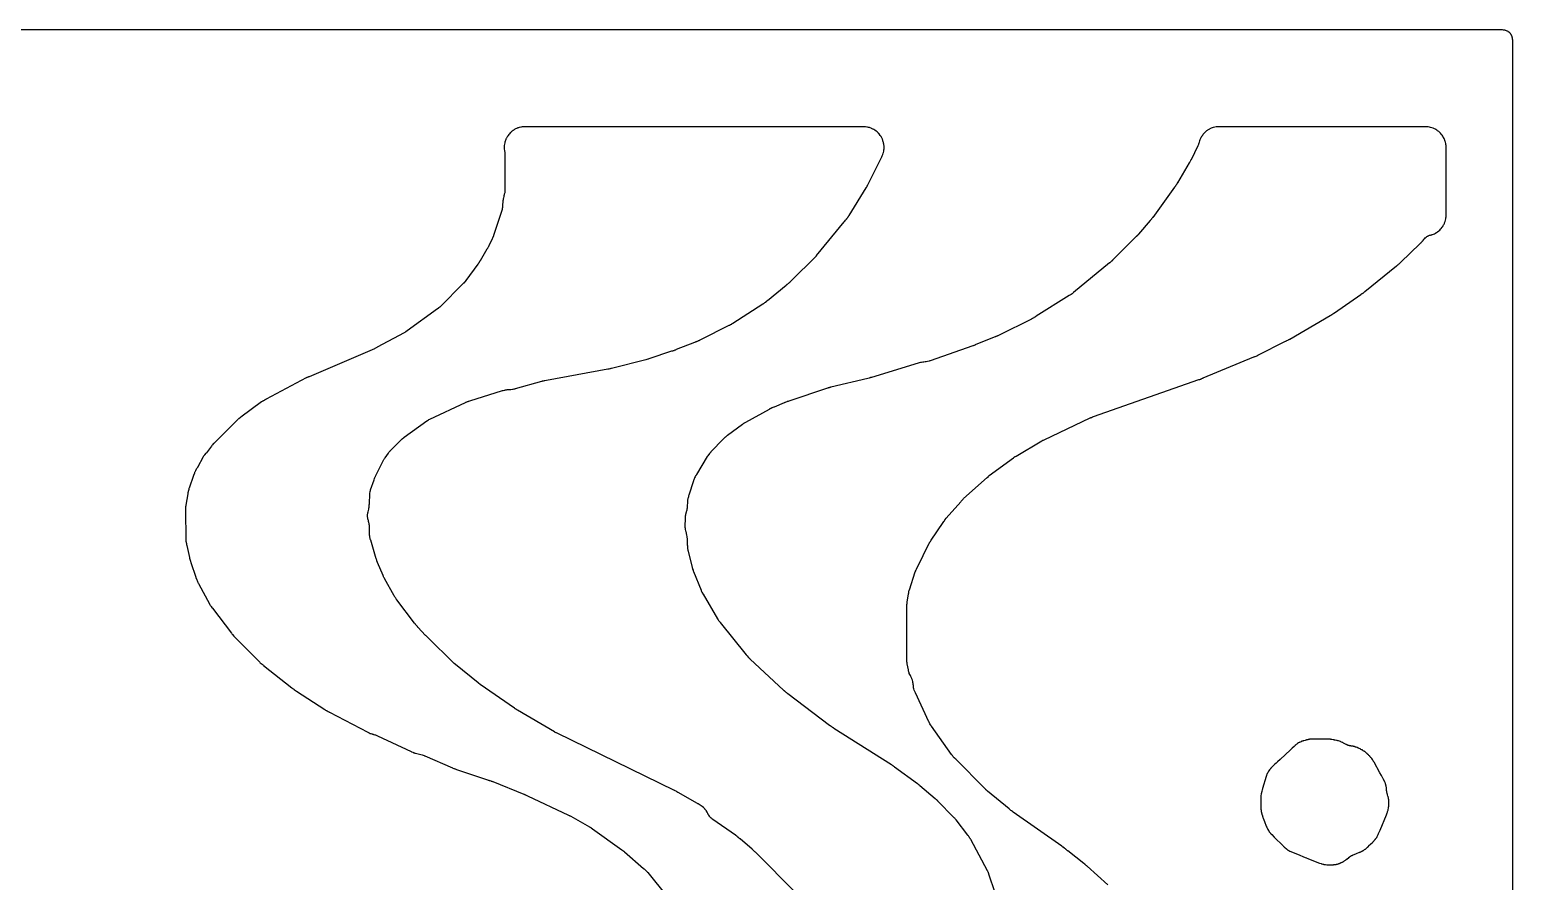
# Model space of a CAD drawing. Header units: millimetres. Extents: x 0 to 300, y 0 to 300.
# Drawn here: x 120.9 to 300.1, y 197.2 to 300.1 of the extents above; entities that cross this region are included whole.
import ezdxf

# ---------------------------------------------------------------- set-up
doc = ezdxf.new("R2010")
doc.units = ezdxf.units.MM
doc.layers.add('CUT', color=7, linetype='CONTINUOUS')

msp = doc.modelspace()

# ---------------------------------------------------------------- linework, layer by layer
at = {"layer": 'CUT'}
for points in [[(1.15, 300.07), (298.85, 300.07), (298.86, 300.07), (298.99, 300.06), (299.12, 300.04), (299.22, 300.02), (299.25, 300.01), (299.27, 300), (299.33, 299.98), (299.34, 299.98), (299.43, 299.94), (299.44, 299.93), (299.54, 299.87), (299.55, 299.86), (299.59, 299.83), (299.6, 299.82), (299.61, 299.82), (299.64, 299.8), (299.69, 299.75), (299.72, 299.72), (299.73, 299.72), (299.77, 299.67), (299.78, 299.66), (299.79, 299.65), (299.8, 299.63), (299.81, 299.63), (299.83, 299.59), (299.84, 299.58), (299.86, 299.55), (299.87, 299.54), (299.88, 299.53), (299.92, 299.46), (299.92, 299.45), (299.93, 299.44), (299.94, 299.43), (299.95, 299.4), (299.96, 299.37), (299.98, 299.33), (299.99, 299.32), (300, 299.3), (300.02, 299.24), (300.02, 299.23), (300.02, 299.22), (300.03, 299.17), (300.04, 299.14), (300.05, 299.12), (300.05, 299.11), (300.05, 299.09), (300.06, 299.03), (300.06, 299.01), (300.07, 299), (300.07, 298.99), (300.07, 298.98), (300.08, 298.84), (300.08, 1.15)], [(213.51, 195.8), (208.66, 200.66), (208.61, 200.7), (208.56, 200.75), (208.51, 200.79), (208.48, 200.82), (208.4, 200.89), (208.33, 200.95), (208.3, 200.98), (208.29, 200.99), (208.22, 201.05), (206.76, 202.29), (206.73, 202.32), (206.67, 202.37), (206.65, 202.39), (206.63, 202.4), (206.61, 202.42), (206.59, 202.44), (206.57, 202.46), (206.55, 202.47), (206.54, 202.48), (206.53, 202.49), (206.47, 202.54), (206.45, 202.55), (206.41, 202.59), (206.37, 202.62), (206.25, 202.71), (206.22, 202.73), (203.49, 204.64), (203.43, 204.69), (203.41, 204.7), (203.37, 204.73), (203.3, 204.79), (203.28, 204.81), (203.24, 204.84), (203.2, 204.87), (203.19, 204.88), (203.07, 205.02), (203.06, 205.04), (202.97, 205.18), (202.96, 205.2), (202.94, 205.23), (202.91, 205.26), (202.91, 205.27), (202.9, 205.28), (202.9, 205.29), (202.89, 205.31), (202.88, 205.33), (202.86, 205.36), (202.83, 205.43), (202.82, 205.44), (202.78, 205.52), (202.77, 205.53), (202.71, 205.64), (202.69, 205.67), (202.65, 205.73), (202.63, 205.76), (202.62, 205.77), (202.58, 205.82), (202.55, 205.87), (202.51, 205.91), (202.5, 205.93), (202.43, 206.01), (202.35, 206.08), (202.17, 206.23), (202.07, 206.31), (202.04, 206.33), (201.98, 206.36), (201.95, 206.38), (201.91, 206.4), (201.89, 206.41), (201.8, 206.47), (201.71, 206.52), (201.7, 206.52), (201.69, 206.53), (201.67, 206.54), (201.62, 206.57), (199.27, 207.9), (199.26, 207.91), (199.22, 207.93), (199.2, 207.94), (199.18, 207.96), (199.15, 207.97), (199.12, 207.99), (199.08, 208.01), (199.03, 208.05), (198.93, 208.1), (198.86, 208.14), (198.84, 208.15), (184.65, 215.08), (184.59, 215.1), (184.54, 215.12), (184.52, 215.13), (184.43, 215.17), (184.42, 215.18), (184.32, 215.22), (179.87, 217.85), (179.8, 217.9), (179.7, 217.96), (179.66, 217.98), (179.64, 218), (179.63, 218), (179.6, 218.03), (179.55, 218.07), (179.49, 218.11), (175.34, 220.97), (175.14, 221.13), (175.12, 221.14), (175.1, 221.16), (172.37, 223.36), (172.22, 223.49), (172.21, 223.51), (172.13, 223.58), (172.11, 223.6), (169.06, 226.61), (168.95, 226.72), (168.87, 226.78), (168.82, 226.83), (168.78, 226.87), (168.77, 226.88), (168.76, 226.89), (168.73, 226.92), (167.87, 227.83), (167.84, 227.86), (167.82, 227.89), (167.81, 227.91), (167.8, 227.92), (167.79, 227.93), (167.75, 227.99), (167.69, 228.06), (167.6, 228.16), (167.59, 228.17), (167.55, 228.21), (167.53, 228.24), (167.41, 228.38), (165.27, 231.18), (165.22, 231.25), (165.2, 231.29), (165.16, 231.37), (165.1, 231.47), (165.06, 231.53), (165.03, 231.58), (165.02, 231.59), (165, 231.63), (164.97, 231.68), (163.8, 233.77), (163.79, 233.79), (163.73, 233.9), (163.68, 233.98), (163.67, 234), (163.62, 234.11), (162.97, 235.69), (162.95, 235.73), (162.94, 235.74), (162.93, 235.78), (162.92, 235.8), (162.9, 235.84), (162.89, 235.86), (162.88, 235.9), (162.87, 235.93), (162.85, 235.96), (162.85, 235.97), (162.82, 236.07), (162.81, 236.08), (162.8, 236.13), (162.13, 238.39), (162.11, 238.45), (162.07, 238.57), (162.05, 238.62), (162.03, 238.73), (162.01, 238.86), (162, 238.99), (162, 239.03), (162, 239.07), (161.97, 239.99), (161.97, 240.15), (161.96, 240.28), (161.94, 240.4), (161.94, 240.41), (161.92, 240.5), (161.91, 240.54), (161.88, 240.66), (161.86, 240.75), (161.85, 240.78), (161.83, 240.86), (161.82, 240.88), (161.8, 240.94), (161.8, 240.95), (161.79, 240.98), (161.79, 240.99), (161.77, 241.09), (161.76, 241.19), (161.75, 241.33), (161.75, 241.38), (161.76, 241.53), (161.77, 241.6), (161.77, 241.61), (161.77, 241.62), (161.79, 241.69), (161.81, 241.81), (161.89, 242.14), (161.9, 242.17), (161.92, 242.26), (161.94, 242.39), (161.95, 242.52), (161.95, 242.59), (161.95, 242.61), (161.96, 242.72), (161.97, 242.76), (161.97, 242.77), (161.97, 242.78), (161.98, 242.88), (161.98, 242.9), (161.99, 242.98), (162.01, 243.79), (162.01, 243.8), (162.01, 243.82), (162.01, 243.89), (162.02, 244.03), (162.03, 244.05), (162.06, 244.25), (162.06, 244.27), (162.08, 244.33), (162.09, 244.34), (162.12, 244.46), (162.53, 245.7), (162.59, 245.86), (162.59, 245.87), (162.6, 245.89), (162.61, 245.91), (162.63, 245.95), (162.63, 245.96), (162.67, 246.04), (162.67, 246.05), (162.69, 246.09), (162.71, 246.14), (163.62, 247.96), (163.68, 248.04), (163.69, 248.07), (163.73, 248.13), (163.75, 248.17), (163.76, 248.19), (163.8, 248.24), (163.85, 248.3), (163.86, 248.32), (164.26, 248.89), (164.27, 248.9), (164.29, 248.93), (164.31, 248.95), (164.32, 248.96), (164.33, 248.98), (164.34, 248.99), (164.38, 249.06), (164.45, 249.13), (164.48, 249.16), (164.5, 249.19), (164.56, 249.25), (165.93, 250.63), (166.13, 250.79), (166.14, 250.8), (166.17, 250.82), (168.92, 252.8), (169.01, 252.86), (169.02, 252.86), (169.04, 252.88), (169.06, 252.89), (169.11, 252.92), (169.14, 252.93), (169.16, 252.95), (169.26, 253), (173.6, 255.03), (173.63, 255.05), (173.67, 255.07), (173.82, 255.13), (173.86, 255.15), (173.87, 255.15), (173.9, 255.16), (173.93, 255.17), (173.96, 255.18), (173.98, 255.19), (174.09, 255.23), (178.04, 256.46), (178.05, 256.46), (178.08, 256.48), (178.12, 256.49), (178.15, 256.49), (178.29, 256.53), (178.31, 256.53), (178.32, 256.53), (178.33, 256.53), (178.38, 256.54), (178.44, 256.56), (178.45, 256.56), (178.46, 256.56), (178.47, 256.56), (178.5, 256.57), (178.53, 256.57), (178.54, 256.57), (178.6, 256.58), (178.64, 256.58), (178.93, 256.59), (179.03, 256.6), (179.06, 256.6), (179.08, 256.6), (179.26, 256.62), (179.36, 256.64), (179.45, 256.66), (179.57, 256.69), (179.61, 256.7), (182.82, 257.61), (182.83, 257.62), (182.87, 257.63), (182.88, 257.63), (182.92, 257.64), (182.94, 257.64), (182.97, 257.64), (183.01, 257.65), (183.11, 257.67), (183.19, 257.69), (183.39, 257.74), (190.8, 259.09), (190.87, 259.1), (190.92, 259.11), (190.93, 259.11), (190.94, 259.11), (191.05, 259.14), (191.07, 259.15), (191.08, 259.15), (191.09, 259.15), (191.19, 259.17), (191.24, 259.19), (195.36, 260.21), (195.41, 260.22), (195.43, 260.23), (195.53, 260.25), (195.65, 260.29), (195.67, 260.3), (195.7, 260.31), (195.79, 260.33), (198.53, 261.25), (198.56, 261.26), (198.64, 261.28), (198.65, 261.28), (198.7, 261.3), (198.71, 261.3), (198.75, 261.31), (198.78, 261.32), (198.85, 261.34), (198.92, 261.37), (198.96, 261.39), (198.98, 261.4), (199.09, 261.45), (201.29, 262.33), (201.39, 262.36), (201.4, 262.37), (201.45, 262.39), (201.46, 262.39), (201.52, 262.41), (201.58, 262.43), (201.6, 262.44), (201.62, 262.45), (201.71, 262.48), (201.74, 262.5), (201.78, 262.52), (201.81, 262.53), (201.85, 262.55), (201.89, 262.57), (201.92, 262.59), (201.93, 262.59), (202.01, 262.63), (202.03, 262.64), (205.46, 264.35), (205.53, 264.38), (205.54, 264.39), (205.58, 264.41), (205.62, 264.43), (205.65, 264.44), (205.71, 264.48), (205.74, 264.5), (205.75, 264.5), (205.78, 264.53), (205.84, 264.57), (205.86, 264.59), (205.87, 264.6), (209.52, 266.95), (209.54, 266.96), (209.55, 266.96), (209.57, 266.97), (209.6, 266.99), (209.63, 267), (209.67, 267.03), (209.68, 267.03), (209.71, 267.05), (209.73, 267.06), (209.76, 267.09), (209.77, 267.09), (209.82, 267.13), (209.86, 267.16), (209.91, 267.21), (209.92, 267.22), (209.93, 267.22), (209.95, 267.24), (209.96, 267.25), (209.98, 267.27), (210.01, 267.3), (210.06, 267.34), (212.33, 269.2), (212.38, 269.25), (212.42, 269.28), (212.43, 269.29), (212.44, 269.3), (212.51, 269.36), (212.53, 269.38), (212.56, 269.4), (212.57, 269.41), (212.59, 269.42), (212.62, 269.44), (212.63, 269.44), (212.64, 269.45), (212.66, 269.46), (212.72, 269.51), (212.75, 269.53), (212.81, 269.59), (212.83, 269.61), (212.84, 269.61), (212.86, 269.63), (212.87, 269.64), (212.9, 269.67), (212.91, 269.68), (212.94, 269.71), (212.98, 269.76), (213.05, 269.83), (215.78, 272.53), (215.79, 272.53), (215.81, 272.55), (215.88, 272.62), (215.99, 272.75), (216, 272.77), (219.33, 276.86), (219.36, 276.89), (219.37, 276.9), (219.42, 276.95), (219.49, 277.04), (219.51, 277.06), (219.53, 277.08), (219.54, 277.09), (219.55, 277.1), (219.56, 277.11), (219.57, 277.12), (219.58, 277.14), (219.59, 277.15), (219.61, 277.17), (219.62, 277.19), (219.64, 277.21), (219.65, 277.22), (219.65, 277.23), (219.66, 277.24), (219.69, 277.27), (219.69, 277.28), (219.7, 277.29), (219.72, 277.31), (219.73, 277.32), (219.73, 277.33), (219.74, 277.34), (219.77, 277.37), (219.77, 277.38), (219.78, 277.39), (219.8, 277.41), (219.8, 277.42), (219.81, 277.43), (219.82, 277.44), (219.86, 277.49), (219.87, 277.51), (219.88, 277.52), (219.91, 277.57), (219.94, 277.62), (219.94, 277.63), (221.99, 280.95), (222, 280.96), (222.03, 281.01), (222.04, 281.03), (222.08, 281.1), (222.1, 281.13), (222.13, 281.2), (222.15, 281.23), (222.17, 281.28), (222.19, 281.33), (223.89, 284.71), (223.94, 284.81), (223.98, 284.9), (224.02, 285), (224.06, 285.13), (224.08, 285.22), (224.12, 285.4), (224.15, 285.55), (224.16, 285.66), (224.16, 285.67), (224.17, 285.79), (224.17, 285.89), (224.17, 285.9), (224.16, 286.05), (224.14, 286.13), (224.15, 286.13), (224.12, 286.29), (224.12, 286.32), (224.11, 286.32), (224.09, 286.43), (224.07, 286.51), (224.03, 286.64), (224, 286.72), (223.97, 286.8), (223.97, 286.82), (223.92, 286.93), (223.88, 287.01), (223.84, 287.08), (223.82, 287.12), (223.81, 287.13), (223.8, 287.15), (223.71, 287.29), (223.57, 287.47), (223.5, 287.54), (223.47, 287.58), (223.46, 287.59), (223.42, 287.63), (223.42, 287.64), (223.32, 287.73), (223.22, 287.81), (223.06, 287.92), (222.92, 288), (222.84, 288.04), (222.81, 288.05), (222.64, 288.14), (222.61, 288.15), (222.5, 288.2), (222.4, 288.24), (222.28, 288.26), (222.17, 288.28), (222.16, 288.28), (222.15, 288.28), (222.14, 288.28), (222.1, 288.3), (222.07, 288.3), (222.06, 288.3), (221.92, 288.33), (221.77, 288.34), (180.65, 288.34), (180.54, 288.34), (180.44, 288.32), (180.33, 288.3), (180.27, 288.28), (180.11, 288.25), (180.05, 288.23), (179.99, 288.22), (179.96, 288.21), (179.92, 288.2), (179.88, 288.18), (179.8, 288.15), (179.77, 288.13), (179.63, 288.07), (179.56, 288.03), (179.47, 287.98), (179.37, 287.92), (179.34, 287.9), (179.31, 287.88), (179.28, 287.85), (179.21, 287.8), (179.15, 287.75), (179.11, 287.72), (179.1, 287.71), (179.05, 287.66), (179, 287.62), (178.99, 287.61), (178.97, 287.59), (178.89, 287.49), (178.86, 287.46), (178.81, 287.39), (178.72, 287.28), (178.71, 287.26), (178.68, 287.22), (178.62, 287.13), (178.57, 287.04), (178.57, 287.03), (178.54, 286.98), (178.51, 286.93), (178.51, 286.92), (178.46, 286.82), (178.46, 286.81), (178.45, 286.79), (178.44, 286.77), (178.42, 286.72), (178.4, 286.69), (178.37, 286.59), (178.34, 286.49), (178.33, 286.44), (178.32, 286.38), (178.29, 286.23), (178.27, 286.09), (178.26, 285.95), (178.26, 285.79), (178.27, 285.62), (178.29, 285.49), (178.33, 285.2), (178.34, 285.07), (178.35, 284.96), (178.35, 280.63), (178.34, 280.49), (178.32, 280.36), (178.3, 280.26), (178.27, 280.18), (178.26, 280.14), (178.26, 280.13), (178.22, 279.99), (178.22, 279.97), (178.16, 279.73), (178.14, 279.64), (178.12, 279.52), (178.1, 279.38), (178.07, 278.79), (178.06, 278.68), (178.06, 278.66), (178.05, 278.61), (178.05, 278.58), (178.03, 278.48), (178.03, 278.46), (178.02, 278.41), (178.01, 278.37), (178.01, 278.36), (178.01, 278.34), (177.97, 278.21), (176.98, 275.2), (176.97, 275.18), (176.95, 275.14), (176.93, 275.08), (176.92, 275.05), (176.9, 274.99), (176.84, 274.86), (176.81, 274.8), (176.39, 273.94), (176.37, 273.88), (176.35, 273.83), (176.34, 273.82), (176.34, 273.81), (176.29, 273.72), (176.28, 273.71), (176.26, 273.67), (176.25, 273.65), (176.24, 273.63), (176.21, 273.59), (176.2, 273.57), (176.17, 273.53), (175.34, 272.14), (175.33, 272.13), (175.32, 272.11), (175.3, 272.08), (175.29, 272.05), (175.27, 272.02), (175.27, 272.01), (175.25, 271.98), (175.23, 271.95), (175.2, 271.89), (175.19, 271.88), (175.17, 271.85), (175.15, 271.81), (175.09, 271.72), (173.63, 269.75), (173.55, 269.64), (173.52, 269.6), (173.51, 269.59), (173.5, 269.58), (173.48, 269.57), (173.38, 269.46), (173.37, 269.45), (173.37, 269.44), (173.36, 269.43), (173.35, 269.43), (170.48, 266.55), (170.37, 266.46), (170.3, 266.41), (170.29, 266.4), (170.25, 266.37), (170.23, 266.35), (170.21, 266.33), (166.52, 263.67), (166.48, 263.64), (166.45, 263.63), (166.41, 263.6), (166.39, 263.59), (166.36, 263.57), (166.35, 263.57), (166.32, 263.54), (166.31, 263.54), (166.29, 263.52), (166.26, 263.5), (166.18, 263.45), (162.9, 261.7), (162.85, 261.67), (162.79, 261.63), (162.77, 261.62), (162.69, 261.58), (162.63, 261.54), (162.57, 261.52), (154.68, 258.14), (154.63, 258.12), (154.56, 258.09), (154.53, 258.08), (154.52, 258.07), (154.45, 258.04), (154.43, 258.03), (154.39, 258.01), (154.34, 257.99), (149.5, 255.43), (149.45, 255.4), (149.4, 255.37), (149.38, 255.36), (149.31, 255.32), (149.29, 255.31), (149.27, 255.3), (149.24, 255.28), (149.18, 255.24), (149.17, 255.24), (149.13, 255.21), (149.11, 255.19), (149.08, 255.17), (149.07, 255.17), (149.05, 255.16), (149.02, 255.14), (148.94, 255.09), (146.44, 253.26), (146.4, 253.23), (146.36, 253.19), (146.35, 253.19), (146.34, 253.18), (146.33, 253.17), (146.3, 253.15), (146.29, 253.15), (146.22, 253.09), (146.2, 253.08), (146.14, 253.02), (146.12, 253), (146.11, 253), (146.01, 252.9), (145.96, 252.85), (145.9, 252.8), (143.31, 250.21), (143.27, 250.17), (143.25, 250.15), (143.17, 250.08), (143.15, 250.06), (143.12, 250.03), (143.11, 250.02), (143.03, 249.92), (142.98, 249.86), (142.95, 249.82), (142.88, 249.73), (142.28, 248.96), (142.21, 248.88), (142.18, 248.85), (142.1, 248.75), (142.07, 248.71), (142.02, 248.65), (142.01, 248.64), (142, 248.62), (141.94, 248.53), (141.89, 248.45), (141.19, 247.19), (141.17, 247.16), (141.15, 247.14), (141.1, 247.06), (141.07, 247.02), (141.04, 246.97), (141.03, 246.95), (140.98, 246.85), (140.97, 246.84), (140.94, 246.78), (140.87, 246.62), (140.85, 246.56), (140.82, 246.46), (140.81, 246.44), (140.81, 246.43), (140.79, 246.38), (140.76, 246.32), (140.75, 246.3), (140.73, 246.25), (140.7, 246.19), (140.19, 244.69), (140.19, 244.68), (140.17, 244.62), (140.14, 244.51), (140.11, 244.39), (140.07, 244.27), (140.06, 244.2), (140.05, 244.16), (140.03, 244.07), (140.02, 244.01), (140.02, 244), (139.79, 242.6), (139.78, 242.55), (139.76, 242.41), (139.76, 242.38), (139.74, 242.28), (139.74, 242.18), (139.74, 242.09), (139.74, 242.07), (139.8, 238.45), (139.8, 238.41), (139.81, 238.28), (139.83, 238.15), (139.85, 238.08), (139.86, 238.03), (139.87, 237.94), (139.87, 237.92), (139.88, 237.85), (139.9, 237.76), (140.22, 236.31), (140.22, 236.3), (140.22, 236.28), (140.23, 236.25), (140.24, 236.2), (140.25, 236.18), (140.25, 236.16), (140.26, 236.15), (140.26, 236.14), (140.27, 236.11), (140.27, 236.1), (140.27, 236.09), (140.28, 236.07), (140.28, 236.06), (140.29, 236.03), (140.29, 236.02), (140.3, 236), (140.3, 235.99), (140.31, 235.97), (140.32, 235.95), (140.32, 235.94), (140.33, 235.92), (140.33, 235.91), (140.34, 235.88), (140.36, 235.85), (140.36, 235.84), (140.36, 235.83), (140.37, 235.8), (140.39, 235.73), (140.4, 235.7), (140.99, 233.94), (141, 233.91), (141.01, 233.86), (141.02, 233.82), (141.02, 233.81), (141.03, 233.8), (141.03, 233.78), (141.05, 233.75), (141.06, 233.71), (141.07, 233.7), (141.07, 233.69), (141.09, 233.66), (141.1, 233.62), (141.11, 233.61), (141.11, 233.6), (141.11, 233.59), (141.12, 233.58), (141.14, 233.5), (141.19, 233.4), (141.2, 233.38), (141.21, 233.36), (141.22, 233.35), (141.23, 233.33), (141.27, 233.24), (141.29, 233.2), (141.31, 233.17), (142.69, 230.63), (142.7, 230.61), (142.71, 230.59), (142.77, 230.48), (142.81, 230.43), (142.85, 230.38), (142.93, 230.25), (142.95, 230.22), (143, 230.16), (145.29, 227.17), (145.36, 227.07), (145.39, 227.04), (145.43, 226.98), (145.58, 226.81), (145.63, 226.75), (145.68, 226.7), (148.73, 223.65), (148.79, 223.59), (148.88, 223.51), (149, 223.42), (149.02, 223.39), (149.1, 223.32), (149.16, 223.27), (149.18, 223.25), (152.6, 220.54), (152.68, 220.48), (152.69, 220.48), (152.7, 220.48), (152.71, 220.46), (152.73, 220.45), (152.76, 220.42), (152.78, 220.41), (152.83, 220.37), (152.85, 220.35), (152.86, 220.34), (152.87, 220.34), (152.88, 220.33), (152.9, 220.31), (152.93, 220.29), (152.97, 220.27), (152.99, 220.25), (153.01, 220.24), (153.02, 220.23), (153.03, 220.22), (153.07, 220.2), (153.11, 220.16), (153.15, 220.14), (153.16, 220.13), (156.6, 217.92), (156.68, 217.86), (156.76, 217.82), (156.79, 217.8), (156.83, 217.78), (156.87, 217.76), (156.9, 217.75), (156.95, 217.72), (156.96, 217.71), (157.05, 217.66), (157.12, 217.63), (157.15, 217.62), (157.16, 217.61), (161.78, 215.19), (161.8, 215.18), (161.96, 215.1), (162.06, 215.05), (162.16, 215.02), (162.27, 214.99), (162.29, 214.98), (162.33, 214.97), (162.39, 214.95), (162.43, 214.94), (162.47, 214.93), (162.5, 214.92), (162.64, 214.89), (162.71, 214.87), (162.77, 214.84), (162.96, 214.77), (167, 212.85), (167.01, 212.85), (167.03, 212.84), (167.05, 212.83), (167.21, 212.76), (167.27, 212.74), (167.29, 212.73), (167.32, 212.72), (167.33, 212.72), (167.36, 212.71), (167.42, 212.69), (167.48, 212.67), (167.53, 212.66), (168.35, 212.44), (168.46, 212.41), (168.58, 212.36), (168.63, 212.34), (168.68, 212.32), (172, 210.89), (172.02, 210.88), (172.06, 210.86), (172.18, 210.81), (172.21, 210.8), (172.28, 210.78), (172.32, 210.76), (172.48, 210.69), (176.23, 209.43), (176.31, 209.41), (176.37, 209.39), (176.38, 209.39), (176.42, 209.38), (176.44, 209.37), (176.49, 209.36), (176.5, 209.36), (176.54, 209.35), (176.65, 209.31), (176.67, 209.3), (176.7, 209.29), (176.75, 209.27), (176.86, 209.22), (176.87, 209.22), (180.63, 207.72), (180.67, 207.7), (180.72, 207.68), (180.76, 207.66), (180.79, 207.64), (180.84, 207.62), (180.85, 207.62), (180.93, 207.58), (181, 207.54), (181.07, 207.5), (186.02, 205.17), (186.04, 205.16), (186.16, 205.11), (186.17, 205.1), (186.18, 205.1), (186.19, 205.09), (186.2, 205.09), (186.23, 205.08), (186.31, 205.03), (188.56, 203.76), (188.61, 203.73), (188.65, 203.71), (188.66, 203.7), (188.74, 203.66), (188.77, 203.64), (188.78, 203.64), (188.94, 203.53), (192.48, 200.97), (192.6, 200.89), (192.7, 200.81), (192.75, 200.77), (192.8, 200.73), (195.09, 198.74), (195.12, 198.71), (195.14, 198.69), (195.2, 198.64), (195.24, 198.61), (195.33, 198.53), (195.36, 198.5), (195.38, 198.48), (195.44, 198.4), (195.49, 198.35), (195.52, 198.31), (195.55, 198.27), (195.56, 198.26), (195.6, 198.22), (197.92, 195.4)], [(251.2, 196.76), (248.69, 198.99), (248.65, 199.04), (248.62, 199.06), (248.58, 199.1), (248.56, 199.12), (248.52, 199.15), (248.51, 199.16), (248.5, 199.17), (248.47, 199.19), (248.44, 199.22), (248.41, 199.25), (248.32, 199.32), (248.29, 199.34), (246.37, 200.84), (246.35, 200.86), (246.34, 200.87), (246.26, 200.93), (246.21, 200.98), (246.2, 200.99), (246.18, 201), (246.16, 201.02), (246.15, 201.02), (246.14, 201.03), (246.12, 201.05), (246.09, 201.08), (246, 201.15), (245.99, 201.16), (245.98, 201.17), (245.97, 201.17), (245.96, 201.18), (245.9, 201.23), (245.89, 201.24), (245.88, 201.25), (245.83, 201.29), (245.78, 201.32), (245.74, 201.35), (245.73, 201.36), (245.7, 201.38), (245.67, 201.4), (245.65, 201.41), (239.77, 205.54), (239.72, 205.58), (239.67, 205.62), (239.57, 205.67), (239.56, 205.68), (239.46, 205.75), (239.44, 205.77), (239.3, 205.9), (239.27, 205.92), (236.65, 208.08), (236.61, 208.12), (236.53, 208.19), (236.52, 208.19), (236.47, 208.24), (236.45, 208.26), (236.4, 208.3), (236.33, 208.37), (232.84, 211.92), (232.83, 211.93), (232.82, 211.94), (232.73, 212.02), (232.66, 212.08), (232.63, 212.11), (232.56, 212.19), (232.53, 212.23), (232.52, 212.23), (232.51, 212.25), (232.5, 212.27), (232.49, 212.28), (232.48, 212.3), (232.43, 212.36), (232.41, 212.39), (232.38, 212.42), (232.35, 212.45), (232.35, 212.46), (232.33, 212.48), (229.88, 215.9), (229.82, 215.98), (229.81, 216), (229.8, 216.02), (229.76, 216.07), (229.69, 216.19), (229.69, 216.2), (229.68, 216.21), (229.61, 216.39), (229.59, 216.44), (227.94, 219.96), (227.91, 220.02), (227.86, 220.11), (227.8, 220.25), (227.75, 220.41), (227.73, 220.54), (227.71, 220.68), (227.7, 220.85), (227.69, 220.97), (227.67, 221.04), (227.67, 221.06), (227.66, 221.09), (227.65, 221.19), (227.62, 221.33), (227.58, 221.48), (227.52, 221.65), (227.51, 221.67), (227.48, 221.75), (227.45, 221.82), (227.44, 221.85), (227.4, 221.93), (227.39, 221.95), (227.36, 222), (227.35, 222.03), (227.34, 222.05), (227.27, 222.18), (227.21, 222.3), (227.19, 222.38), (227.18, 222.42), (227.17, 222.43), (227.13, 222.63), (227.1, 222.72), (227.1, 222.73), (226.96, 223.46), (226.95, 223.51), (226.95, 223.59), (226.93, 223.7), (226.92, 223.76), (226.91, 223.96), (226.91, 230.47), (226.92, 230.64), (226.94, 230.71), (226.95, 230.78), (226.97, 230.91), (227.13, 231.92), (227.14, 232.02), (227.14, 232.08), (227.14, 232.11), (227.14, 232.12), (227.15, 232.15), (227.15, 232.16), (227.16, 232.2), (227.17, 232.22), (227.19, 232.32), (227.2, 232.36), (227.22, 232.41), (227.93, 234.55), (227.99, 234.7), (228.02, 234.76), (228.03, 234.78), (228.03, 234.79), (228.08, 234.87), (228.1, 234.91), (228.13, 234.96), (228.13, 234.97), (228.14, 234.99), (228.18, 235.05), (229.63, 238.02), (229.65, 238.06), (229.65, 238.08), (229.66, 238.09), (229.67, 238.11), (229.74, 238.19), (229.78, 238.25), (229.83, 238.34), (229.85, 238.38), (231.29, 240.52), (231.29, 240.53), (231.3, 240.54), (231.38, 240.63), (231.38, 240.64), (231.46, 240.74), (231.48, 240.78), (231.49, 240.8), (231.5, 240.81), (231.52, 240.85), (231.53, 240.86), (231.53, 240.87), (231.56, 240.9), (231.67, 241.05), (233.42, 243.02), (233.43, 243.04), (233.47, 243.09), (233.49, 243.11), (233.52, 243.14), (233.55, 243.18), (233.56, 243.19), (233.58, 243.21), (233.63, 243.26), (233.65, 243.28), (233.7, 243.33), (233.7, 243.34), (233.72, 243.36), (233.73, 243.36), (233.78, 243.41), (236.61, 245.96), (236.63, 245.97), (236.77, 246.1), (236.79, 246.12), (236.88, 246.19), (239.8, 248.35), (239.94, 248.44), (239.96, 248.45), (240.02, 248.49), (240.05, 248.51), (240.11, 248.55), (243.22, 250.39), (243.23, 250.39), (243.26, 250.41), (243.36, 250.47), (243.38, 250.48), (243.41, 250.49), (243.49, 250.53), (249.06, 253.17), (249.11, 253.19), (249.12, 253.19), (249.14, 253.2), (249.15, 253.2), (249.22, 253.23), (249.34, 253.28), (249.38, 253.3), (249.46, 253.34), (262.18, 257.79), (262.19, 257.79), (262.29, 257.82), (262.31, 257.82), (262.41, 257.86), (262.42, 257.86), (262.46, 257.88), (262.52, 257.9), (262.53, 257.91), (262.57, 257.92), (262.65, 257.95), (262.71, 257.98), (262.74, 258), (268.83, 260.54), (268.88, 260.56), (268.97, 260.58), (268.98, 260.59), (269, 260.59), (269.11, 260.63), (269.22, 260.68), (269.32, 260.74), (269.34, 260.75), (272.68, 262.43), (272.69, 262.43), (272.77, 262.47), (272.78, 262.48), (272.79, 262.48), (272.8, 262.49), (272.84, 262.5), (272.95, 262.55), (273.05, 262.61), (273.1, 262.65), (273.11, 262.66), (273.14, 262.67), (273.17, 262.69), (273.18, 262.69), (278.05, 265.52), (278.07, 265.53), (278.1, 265.55), (278.11, 265.55), (278.13, 265.56), (278.17, 265.58), (278.18, 265.58), (278.21, 265.6), (278.24, 265.62), (278.27, 265.64), (278.28, 265.64), (278.29, 265.65), (278.3, 265.65), (278.31, 265.66), (278.4, 265.72), (278.45, 265.76), (278.5, 265.79), (278.52, 265.81), (278.54, 265.83), (278.56, 265.84), (278.58, 265.86), (281.77, 268.08), (281.78, 268.08), (281.81, 268.1), (281.87, 268.14), (281.92, 268.16), (281.95, 268.19), (282, 268.22), (282.02, 268.24), (282.04, 268.25), (282.12, 268.31), (282.16, 268.35), (282.25, 268.42), (282.26, 268.43), (286.1, 271.52), (286.12, 271.54), (286.17, 271.57), (286.22, 271.62), (286.25, 271.64), (286.32, 271.71), (286.34, 271.73), (286.39, 271.78), (286.47, 271.84), (286.5, 271.87), (286.53, 271.9), (286.57, 271.94), (286.61, 271.98), (286.62, 271.98), (288.91, 274.21), (288.94, 274.23), (288.95, 274.24), (288.97, 274.26), (288.98, 274.27), (288.99, 274.28), (289.05, 274.33), (289.06, 274.34), (289.07, 274.35), (289.08, 274.36), (289.11, 274.39), (289.2, 274.49), (289.24, 274.54), (289.26, 274.57), (289.27, 274.58), (289.29, 274.61), (289.34, 274.67), (289.36, 274.7), (289.44, 274.8), (289.45, 274.81), (289.56, 274.92), (289.65, 275), (289.76, 275.08), (289.85, 275.14), (289.88, 275.15), (289.89, 275.16), (289.9, 275.16), (289.93, 275.18), (289.99, 275.2), (290.08, 275.23), (290.17, 275.24), (290.27, 275.27), (290.32, 275.29), (290.34, 275.3), (290.35, 275.3), (290.38, 275.31), (290.39, 275.31), (290.42, 275.32), (290.43, 275.32), (290.43, 275.33), (290.45, 275.33), (290.56, 275.37), (290.67, 275.42), (290.8, 275.49), (290.82, 275.51), (290.83, 275.51), (290.86, 275.52), (290.9, 275.55), (290.96, 275.58), (291.05, 275.65), (291.19, 275.76), (291.3, 275.85), (291.4, 275.95), (291.49, 276.06), (291.6, 276.2), (291.67, 276.3), (291.73, 276.4), (291.77, 276.47), (291.83, 276.58), (291.87, 276.66), (291.9, 276.75), (291.95, 276.89), (292, 277.05), (292.03, 277.2), (292.05, 277.33), (292.07, 277.45), (292.08, 277.58), (292.08, 285.93), (292.07, 286.06), (292.05, 286.18), (292.03, 286.31), (292, 286.46), (291.97, 286.55), (291.95, 286.6), (291.94, 286.65), (291.93, 286.68), (291.92, 286.71), (291.89, 286.78), (291.88, 286.82), (291.83, 286.93), (291.76, 287.06), (291.75, 287.08), (291.74, 287.09), (291.73, 287.12), (291.7, 287.16), (291.67, 287.22), (291.6, 287.31), (291.49, 287.45), (291.4, 287.56), (291.3, 287.66), (291.19, 287.75), (291.05, 287.86), (290.95, 287.93), (290.85, 287.99), (290.78, 288.03), (290.67, 288.09), (290.59, 288.13), (290.5, 288.16), (290.36, 288.21), (290.2, 288.26), (290.05, 288.29), (289.92, 288.31), (289.8, 288.33), (289.67, 288.34), (264.65, 288.34), (264.56, 288.34), (264.43, 288.33), (264.43, 288.32), (264.36, 288.32), (264.28, 288.31), (264.14, 288.28), (263.98, 288.24), (263.95, 288.23), (263.94, 288.23), (263.82, 288.2), (263.7, 288.15), (263.53, 288.07), (263.47, 288.04), (263.34, 287.97), (263.24, 287.91), (263.21, 287.89), (263.13, 287.83), (263.03, 287.75), (262.96, 287.68), (262.89, 287.62), (262.79, 287.51), (262.74, 287.44), (262.63, 287.3), (262.61, 287.28), (262.58, 287.24), (262.52, 287.15), (262.47, 287.06), (262.47, 287.05), (262.44, 287), (262.41, 286.95), (262.41, 286.94), (262.36, 286.84), (262.32, 286.74), (262.28, 286.62), (262.24, 286.49), (262.24, 286.48), (262.23, 286.45), (262.23, 286.44), (262.18, 286.34), (262.15, 286.22), (262.15, 286.21), (262.11, 286.11), (262.11, 286.1), (262.08, 286.04), (262.07, 286.02), (261.26, 284.36), (261.25, 284.34), (261.2, 284.25), (261.18, 284.22), (261.14, 284.14), (261.11, 284.1), (261.08, 284.04), (261.07, 284.02), (261.06, 284), (261.04, 283.96), (259.6, 281.57), (259.59, 281.55), (259.56, 281.5), (259.56, 281.49), (259.55, 281.47), (259.54, 281.46), (259.53, 281.43), (259.49, 281.37), (259.48, 281.34), (259.47, 281.32), (259.42, 281.26), (259.36, 281.17), (259.34, 281.15), (259.34, 281.14), (259.28, 281.06), (259.27, 281.05), (259.26, 281.03), (256.62, 277.38), (256.61, 277.38), (256.57, 277.31), (256.49, 277.2), (256.46, 277.17), (256.45, 277.16), (256.43, 277.13), (256.41, 277.11), (256.39, 277.09), (256.37, 277.07), (256.33, 277.02), (254.91, 275.37), (254.85, 275.31), (254.85, 275.3), (254.79, 275.24), (254.77, 275.22), (254.73, 275.18), (254.73, 275.17), (254.71, 275.15), (254.65, 275.09), (254.63, 275.07), (254.62, 275.05), (254.59, 275.02), (254.55, 274.98), (251.78, 272.21), (251.75, 272.18), (251.73, 272.16), (251.71, 272.14), (251.68, 272.12), (251.64, 272.08), (251.63, 272.07), (251.62, 272.06), (251.59, 272.04), (251.57, 272.02), (251.56, 272.01), (251.55, 272), (251.51, 271.97), (251.43, 271.9), (251.42, 271.89), (247.07, 268.31), (247.03, 268.28), (247, 268.26), (246.98, 268.24), (246.92, 268.2), (246.88, 268.16), (246.87, 268.16), (246.84, 268.14), (246.81, 268.12), (246.8, 268.11), (246.73, 268.06), (246.71, 268.05), (246.71, 268.04), (246.7, 268.04), (246.68, 268.02), (246.62, 268), (246.52, 267.95), (242.53, 265.45), (242.45, 265.39), (242.44, 265.39), (242.42, 265.37), (242.41, 265.37), (242.36, 265.34), (242.31, 265.31), (242.3, 265.3), (242.28, 265.29), (242.27, 265.28), (242.26, 265.28), (242.25, 265.27), (242.09, 265.17), (242.06, 265.16), (241.99, 265.12), (241.96, 265.1), (238.06, 263.16), (237.92, 263.09), (237.89, 263.08), (237.88, 263.07), (237.85, 263.06), (237.82, 263.05), (237.79, 263.04), (237.77, 263.03), (237.72, 263.01), (237.69, 262.99), (237.68, 262.98), (237.67, 262.98), (237.65, 262.97), (237.64, 262.97), (237.63, 262.96), (237.58, 262.94), (235.24, 262.02), (235.23, 262.01), (235.18, 261.99), (235.13, 261.97), (235.05, 261.93), (235.03, 261.92), (235, 261.91), (234.93, 261.89), (234.92, 261.88), (234.9, 261.87), (234.88, 261.87), (229.72, 260.06), (229.69, 260.05), (229.61, 260.03), (229.41, 259.97), (229.25, 259.94), (229.21, 259.93), (229.12, 259.92), (228.96, 259.91), (228.86, 259.89), (228.68, 259.86), (228.57, 259.84), (228.42, 259.8), (228.4, 259.8), (228.29, 259.77), (222.64, 258.06), (222.6, 258.05), (222.59, 258.05), (222.56, 258.04), (222.53, 258.03), (222.5, 258.02), (222.49, 258.02), (222.45, 258), (222.38, 257.98), (222.2, 257.93), (217.71, 256.86), (217.69, 256.86), (217.67, 256.85), (217.63, 256.84), (217.62, 256.84), (217.61, 256.84), (217.6, 256.83), (217.59, 256.83), (217.57, 256.82), (217.56, 256.82), (217.55, 256.82), (217.53, 256.81), (217.5, 256.8), (217.49, 256.8), (217.44, 256.78), (217.42, 256.78), (217.4, 256.77), (217.31, 256.75), (212.64, 255.19), (212.57, 255.16), (212.56, 255.16), (212.55, 255.15), (212.54, 255.15), (212.53, 255.15), (212.5, 255.14), (212.46, 255.13), (212.43, 255.12), (212.42, 255.12), (212.31, 255.08), (212.23, 255.04), (212.2, 255.03), (212.17, 255.01), (212.16, 255), (212.15, 255), (212.13, 254.99), (212.12, 254.98), (212.1, 254.97), (210.87, 254.48), (210.83, 254.47), (210.74, 254.43), (210.64, 254.38), (210.61, 254.36), (210.59, 254.35), (210.58, 254.34), (210.57, 254.34), (210.56, 254.33), (210.52, 254.32), (210.49, 254.31), (210.48, 254.3), (210.47, 254.3), (210.45, 254.29), (210.4, 254.27), (210.39, 254.26), (210.37, 254.25), (210.36, 254.25), (210.35, 254.24), (210.33, 254.23), (210.31, 254.22), (210.3, 254.21), (210.29, 254.21), (210.26, 254.19), (207.41, 252.61), (207.35, 252.58), (207.27, 252.53), (207.21, 252.49), (207.2, 252.48), (207.19, 252.47), (207.15, 252.44), (207.1, 252.41), (207.07, 252.38), (205.25, 251.05), (205.21, 251.02), (205.16, 250.98), (205.12, 250.95), (205.06, 250.89), (205.04, 250.87), (205.03, 250.87), (205.01, 250.85), (204.98, 250.82), (204.92, 250.78), (204.81, 250.68), (204.79, 250.66), (204.77, 250.64), (204.76, 250.62), (203.24, 249.05), (203.23, 249.04), (203.21, 249.02), (203.17, 248.97), (203.1, 248.89), (203.08, 248.87), (203.08, 248.86), (202.99, 248.76), (202.94, 248.69), (202.86, 248.59), (202.79, 248.49), (201.48, 246.33), (201.41, 246.18), (201.39, 246.15), (201.34, 246.04), (201.33, 246.03), (201.27, 245.92), (201.26, 245.9), (201.21, 245.8), (201.18, 245.7), (201.18, 245.69), (201.15, 245.6), (201.14, 245.55), (200.56, 243.82), (200.54, 243.73), (200.54, 243.72), (200.53, 243.69), (200.52, 243.64), (200.48, 243.52), (200.46, 243.44), (200.44, 243.35), (200.42, 243.26), (200.4, 243.12), (200.39, 243), (200.39, 242.88), (200.39, 242.85), (200.38, 242.6), (200.37, 242.5), (200.37, 242.41), (200.36, 242.3), (200.35, 242.26), (200.35, 242.23), (200.34, 242.18), (200.33, 242.15), (200.33, 242.11), (200.31, 241.99), (200.3, 241.97), (200.28, 241.91), (200.27, 241.88), (200.25, 241.81), (200.24, 241.79), (200.24, 241.78), (200.23, 241.75), (200.21, 241.68), (200.21, 241.66), (200.2, 241.63), (200.17, 241.5), (200.15, 241.42), (200.13, 241.31), (200.11, 241.21), (200.11, 241.1), (200.11, 240.97), (200.1, 240.11), (200.1, 240.1), (200.1, 240.06), (200.1, 239.96), (200.12, 239.86), (200.12, 239.83), (200.14, 239.69), (200.17, 239.53), (200.19, 239.45), (200.3, 239.01), (200.33, 238.84), (200.33, 238.8), (200.34, 238.78), (200.34, 238.75), (200.34, 238.71), (200.35, 238.62), (200.36, 238.58), (200.36, 238.51), (200.36, 238.49), (200.36, 238.46), (200.36, 238.45), (200.38, 237.84), (200.38, 237.82), (200.39, 237.7), (200.39, 237.67), (200.4, 237.58), (200.4, 237.55), (200.41, 237.55), (200.41, 237.54), (200.41, 237.53), (200.41, 237.51), (200.41, 237.48), (200.42, 237.42), (200.42, 237.35), (200.42, 237.33), (200.43, 237.26), (200.44, 237.23), (200.44, 237.22), (200.45, 237.19), (200.46, 237.12), (200.47, 237.1), (200.48, 237.07), (200.49, 237.03), (200.93, 235.3), (200.93, 235.27), (200.96, 235.16), (200.96, 235.15), (200.96, 235.14), (200.99, 235.04), (200.99, 235.03), (201, 235.01), (201.01, 234.96), (201.02, 234.93), (201.03, 234.91), (201.03, 234.9), (201.08, 234.75), (201.09, 234.73), (201.11, 234.67), (201.14, 234.6), (202.05, 232.35), (202.06, 232.32), (202.06, 232.31), (202.07, 232.29), (202.1, 232.2), (202.15, 232.09), (202.21, 231.99), (202.24, 231.95), (202.25, 231.94), (202.28, 231.88), (202.3, 231.86), (204.04, 228.89), (204.11, 228.78), (204.17, 228.69), (204.17, 228.68), (204.23, 228.61), (204.24, 228.59), (204.3, 228.53), (204.32, 228.51), (204.32, 228.5), (204.33, 228.49), (204.34, 228.48), (204.36, 228.45), (207.49, 224.55), (207.53, 224.5), (207.61, 224.42), (207.75, 224.26), (207.8, 224.2), (207.82, 224.18), (207.83, 224.17), (207.84, 224.16), (207.89, 224.12), (207.91, 224.1), (207.94, 224.07), (207.99, 224.03), (212, 220.28), (212.01, 220.28), (212.04, 220.25), (212.05, 220.24), (212.06, 220.23), (212.08, 220.22), (212.1, 220.2), (212.11, 220.19), (212.14, 220.17), (212.16, 220.15), (212.18, 220.13), (212.23, 220.09), (212.25, 220.07), (212.26, 220.07), (212.27, 220.05), (212.28, 220.04), (212.29, 220.04), (212.3, 220.03), (212.33, 220), (212.34, 219.99), (212.37, 219.97), (212.4, 219.94), (212.45, 219.9), (212.47, 219.89), (212.48, 219.88), (212.52, 219.85), (217.58, 216.03), (217.6, 216.01), (217.63, 215.99), (217.69, 215.94), (217.72, 215.92), (217.75, 215.9), (217.83, 215.85), (217.85, 215.84), (217.86, 215.84), (217.88, 215.82), (217.9, 215.81), (217.91, 215.81), (217.93, 215.79), (217.94, 215.79), (217.96, 215.77), (217.98, 215.77), (217.99, 215.76), (218.01, 215.75), (218.03, 215.74), (218.1, 215.69), (225.04, 211.28), (225.08, 211.24), (225.2, 211.16), (225.21, 211.16), (225.31, 211.08), (225.39, 211.03), (225.41, 211.02), (228.21, 208.99), (228.24, 208.97), (228.26, 208.95), (228.33, 208.89), (228.34, 208.88), (228.38, 208.85), (228.4, 208.83), (228.43, 208.8), (228.47, 208.77), (228.48, 208.76), (230.35, 207.16), (230.36, 207.15), (230.42, 207.1), (230.44, 207.09), (230.46, 207.07), (230.51, 207.02), (230.55, 207), (230.57, 206.98), (230.63, 206.92), (230.63, 206.91), (232.61, 204.89), (232.62, 204.88), (232.67, 204.83), (232.72, 204.78), (232.79, 204.7), (232.82, 204.65), (232.85, 204.61), (234.26, 202.77), (234.31, 202.71), (234.33, 202.69), (234.36, 202.63), (234.42, 202.56), (234.43, 202.54), (234.44, 202.53), (234.45, 202.5), (234.49, 202.44), (234.52, 202.4), (234.53, 202.38), (234.54, 202.37), (234.54, 202.35), (234.55, 202.34), (234.57, 202.31), (234.57, 202.3), (234.59, 202.25), (236.62, 198.47), (236.64, 198.44), (236.65, 198.42), (236.69, 198.34), (236.71, 198.3), (236.72, 198.28), (236.73, 198.26), (236.76, 198.18), (236.76, 198.17), (236.77, 198.15), (236.78, 198.12), (236.79, 198.11), (236.8, 198.09), (237.54, 195.84)]]:
    msp.add_lwpolyline(points, dxfattribs=at)
msp.add_lwpolyline([(269.69, 206.2), (269.7, 206.13), (269.7, 206.02), (269.7, 206.01), (269.7, 205.97), (269.7, 205.93), (269.7, 205.89), (269.7, 205.87), (269.7, 205.85), (269.71, 205.83), (269.71, 205.82), (269.71, 205.78), (269.71, 205.77), (269.72, 205.65), (269.73, 205.6), (269.75, 205.5), (269.75, 205.49), (269.76, 205.48), (269.78, 205.39), (269.78, 205.38), (269.79, 205.36), (269.8, 205.32), (269.81, 205.28), (269.85, 205.16), (269.85, 205.14), (269.86, 205.12), (269.87, 205.11), (269.87, 205.1), (269.87, 205.09), (269.88, 205.08), (269.89, 205.06), (269.89, 205.05), (269.94, 204.92), (269.95, 204.88), (269.98, 204.81), (270.14, 204.39), (270.35, 203.85), (270.36, 203.82), (270.37, 203.8), (270.38, 203.78), (270.39, 203.75), (270.41, 203.7), (270.41, 203.69), (270.45, 203.61), (270.47, 203.57), (270.48, 203.55), (270.48, 203.54), (270.49, 203.52), (270.5, 203.51), (270.52, 203.47), (270.54, 203.43), (270.61, 203.31), (270.64, 203.26), (270.65, 203.25), (270.65, 203.24), (270.66, 203.22), (270.67, 203.21), (270.68, 203.2), (270.69, 203.17), (270.71, 203.15), (270.73, 203.12), (270.76, 203.09), (270.77, 203.08), (270.77, 203.07), (270.78, 203.06), (270.8, 203.04), (270.83, 203.01), (270.84, 203), (270.84, 202.99), (270.85, 202.98), (270.86, 202.97), (270.88, 202.95), (270.95, 202.87), (270.96, 202.86), (270.99, 202.83), (271, 202.82), (271.3, 202.52), (272.37, 201.45), (272.43, 201.4), (272.51, 201.33), (272.51, 201.32), (272.52, 201.31), (272.53, 201.3), (272.54, 201.29), (272.56, 201.28), (272.57, 201.27), (272.68, 201.17), (272.69, 201.16), (272.7, 201.15), (272.72, 201.13), (272.73, 201.12), (272.74, 201.12), (272.77, 201.1), (272.79, 201.08), (272.8, 201.07), (272.87, 201.02), (272.9, 200.99), (272.92, 200.98), (272.93, 200.97), (272.97, 200.95), (273.01, 200.93), (273.06, 200.89), (273.18, 200.82), (273.3, 200.77), (273.39, 200.74), (273.41, 200.73), (274.13, 200.44), (275.05, 200.07), (275.19, 200.01), (275.25, 199.99), (276.77, 199.38), (276.82, 199.36), (276.96, 199.31), (276.97, 199.31), (277, 199.3), (277.07, 199.28), (277.18, 199.25), (277.23, 199.24), (277.26, 199.23), (277.29, 199.22), (277.32, 199.22), (277.35, 199.22), (277.41, 199.21), (277.47, 199.2), (277.48, 199.2), (277.49, 199.2), (277.52, 199.19), (277.66, 199.18), (277.72, 199.18), (277.78, 199.18), (277.8, 199.18), (278.16, 199.17), (278.19, 199.17), (278.21, 199.17), (278.32, 199.17), (278.45, 199.18), (278.46, 199.18), (278.48, 199.18), (278.49, 199.19), (278.5, 199.19), (278.54, 199.19), (278.58, 199.19), (278.59, 199.2), (278.68, 199.21), (278.69, 199.21), (278.7, 199.21), (278.71, 199.21), (278.72, 199.21), (278.81, 199.22), (278.85, 199.24), (278.9, 199.25), (278.92, 199.25), (278.94, 199.26), (279.02, 199.28), (279.05, 199.29), (279.07, 199.3), (279.08, 199.3), (279.09, 199.31), (279.12, 199.32), (279.15, 199.33), (279.16, 199.33), (279.18, 199.33), (279.23, 199.35), (279.27, 199.37), (279.32, 199.39), (279.36, 199.41), (279.41, 199.43), (279.42, 199.43), (279.53, 199.48), (279.57, 199.5), (279.59, 199.52), (279.61, 199.53), (279.63, 199.54), (279.73, 199.6), (279.78, 199.64), (279.83, 199.67), (279.9, 199.72), (279.95, 199.76), (279.99, 199.79), (280.01, 199.81), (280.06, 199.85), (280.08, 199.87), (280.33, 200.07), (280.34, 200.08), (280.35, 200.08), (280.37, 200.09), (280.37, 200.1), (280.38, 200.11), (280.39, 200.11), (280.41, 200.12), (280.43, 200.14), (280.46, 200.16), (280.47, 200.17), (280.48, 200.17), (280.49, 200.18), (280.52, 200.2), (280.53, 200.2), (280.56, 200.22), (280.57, 200.23), (280.65, 200.28), (280.67, 200.29), (280.69, 200.3), (280.71, 200.31), (280.72, 200.31), (280.73, 200.32), (280.77, 200.34), (280.79, 200.35), (280.82, 200.36), (280.83, 200.36), (281.15, 200.49), (281.23, 200.52), (281.31, 200.56), (281.53, 200.65), (281.56, 200.66), (281.58, 200.67), (281.59, 200.67), (281.6, 200.68), (281.68, 200.71), (281.7, 200.72), (281.71, 200.72), (281.72, 200.72), (281.74, 200.73), (281.76, 200.74), (281.77, 200.74), (281.84, 200.77), (281.91, 200.81), (281.94, 200.83), (281.96, 200.84), (281.97, 200.84), (281.98, 200.85), (282.02, 200.87), (282.03, 200.88), (282.07, 200.9), (282.08, 200.9), (282.1, 200.91), (282.13, 200.93), (282.14, 200.94), (282.16, 200.96), (282.23, 201), (282.32, 201.07), (282.33, 201.07), (282.34, 201.08), (282.36, 201.1), (282.42, 201.15), (282.44, 201.16), (282.45, 201.17), (282.5, 201.21), (282.54, 201.25), (282.54, 201.26), (282.58, 201.29), (282.6, 201.31), (282.82, 201.53), (282.88, 201.59), (282.9, 201.61), (282.95, 201.65), (283.21, 201.9), (283.28, 201.98), (283.32, 202.02), (283.33, 202.03), (283.4, 202.11), (283.43, 202.14), (283.46, 202.18), (283.47, 202.19), (283.48, 202.2), (283.48, 202.21), (283.49, 202.22), (283.5, 202.23), (283.51, 202.24), (283.55, 202.28), (283.56, 202.29), (283.58, 202.32), (283.58, 202.33), (283.63, 202.38), (283.69, 202.47), (283.76, 202.6), (283.82, 202.74), (283.83, 202.76), (283.83, 202.77), (283.83, 202.78), (283.85, 202.82), (283.86, 202.84), (283.89, 202.91), (283.9, 202.94), (283.97, 203.1), (284.09, 203.37), (284.87, 205.22), (284.91, 205.31), (284.93, 205.36), (284.93, 205.37), (284.94, 205.4), (284.95, 205.43), (284.98, 205.51), (284.99, 205.54), (285, 205.56), (285.01, 205.57), (285.01, 205.58), (285.01, 205.6), (285.04, 205.68), (285.06, 205.77), (285.07, 205.8), (285.07, 205.81), (285.08, 205.82), (285.08, 205.83), (285.09, 205.87), (285.12, 206.02), (285.13, 206.14), (285.13, 206.15), (285.14, 206.26), (285.14, 206.3), (285.14, 206.32), (285.14, 206.36), (285.14, 206.37), (285.14, 206.39), (285.14, 206.43), (285.15, 206.7), (285.15, 206.73), (285.15, 206.74), (285.15, 206.79), (285.15, 206.81), (285.15, 206.82), (285.15, 206.83), (285.14, 206.84), (285.14, 206.87), (285.14, 206.91), (285.14, 206.92), (285.14, 206.93), (285.14, 206.96), (285.14, 206.98), (285.14, 207.03), (285.13, 207.14), (285.12, 207.14), (285.12, 207.15), (285.12, 207.16), (285.11, 207.27), (285.09, 207.34), (285.09, 207.35), (285.08, 207.36), (285.08, 207.37), (285.08, 207.38), (285.08, 207.39), (285.07, 207.4), (285.07, 207.41), (285.05, 207.47), (285.05, 207.48), (285.01, 207.61), (285, 207.64), (285, 207.65), (285, 207.66), (284.99, 207.68), (284.96, 207.77), (284.96, 207.78), (284.95, 207.82), (284.95, 207.84), (284.93, 207.91), (284.91, 207.97), (284.91, 207.98), (284.9, 208.05), (284.9, 208.07), (284.9, 208.08), (284.9, 208.09), (284.9, 208.1), (284.9, 208.11), (284.89, 208.12), (284.89, 208.14), (284.89, 208.18), (284.89, 208.19), (284.89, 208.21), (284.89, 208.22), (284.89, 208.23), (284.89, 208.24), (284.88, 208.26), (284.88, 208.31), (284.88, 208.33), (284.88, 208.36), (284.88, 208.37), (284.87, 208.38), (284.87, 208.39), (284.87, 208.4), (284.86, 208.48), (284.86, 208.52), (284.85, 208.58), (284.85, 208.6), (284.85, 208.61), (284.84, 208.62), (284.84, 208.63), (284.84, 208.64), (284.84, 208.65), (284.84, 208.66), (284.83, 208.69), (284.83, 208.7), (284.82, 208.75), (284.82, 208.76), (284.81, 208.77), (284.8, 208.82), (284.79, 208.87), (284.77, 208.93), (284.77, 208.94), (284.76, 208.95), (284.75, 208.98), (284.74, 209), (284.74, 209.02), (284.72, 209.07), (284.71, 209.09), (284.69, 209.14), (284.68, 209.16), (284.68, 209.17), (284.66, 209.23), (284.65, 209.24), (284.63, 209.28), (284.63, 209.29), (284.62, 209.31), (284.61, 209.32), (284.6, 209.34), (284.6, 209.35), (284.59, 209.37), (284.59, 209.38), (284.58, 209.39), (284.57, 209.41), (284.56, 209.43), (284.55, 209.44), (284.55, 209.45), (284.54, 209.48), (284.53, 209.49), (284.51, 209.52), (284.49, 209.55), (284.27, 209.94), (284.08, 210.29), (283.37, 211.57), (283.32, 211.65), (283.31, 211.65), (283.31, 211.66), (283.29, 211.69), (283.28, 211.72), (283.27, 211.73), (283.26, 211.74), (283.24, 211.78), (283.17, 211.89), (283.1, 212), (283.01, 212.1), (283, 212.11), (282.99, 212.12), (282.93, 212.19), (282.89, 212.23), (282.88, 212.24), (282.86, 212.27), (282.81, 212.32), (282.8, 212.33), (282.74, 212.39), (282.68, 212.45), (282.66, 212.47), (282.65, 212.48), (282.64, 212.48), (282.57, 212.55), (282.56, 212.56), (282.55, 212.57), (282.55, 212.58), (282.54, 212.59), (282.52, 212.61), (282.49, 212.63), (282.46, 212.65), (282.42, 212.69), (282.39, 212.72), (282.36, 212.74), (282.29, 212.8), (282.25, 212.83), (282.24, 212.84), (282.23, 212.85), (282.2, 212.87), (282.19, 212.87), (282.18, 212.88), (282.13, 212.91), (282.07, 212.95), (282.02, 212.98), (282.01, 212.99), (282, 213), (281.95, 213.03), (281.93, 213.04), (281.92, 213.05), (281.87, 213.07), (281.79, 213.12), (281.77, 213.13), (281.7, 213.17), (281.57, 213.23), (281.54, 213.24), (281.52, 213.25), (281.5, 213.26), (281.49, 213.26), (281.45, 213.28), (281.44, 213.28), (281.41, 213.3), (281.4, 213.3), (281.36, 213.32), (281.35, 213.33), (281.31, 213.35), (281.2, 213.39), (281.17, 213.4), (281.15, 213.4), (281.14, 213.4), (281.09, 213.42), (281.07, 213.43), (281.04, 213.44), (281.01, 213.45), (280.99, 213.45), (280.96, 213.46), (280.89, 213.48), (280.86, 213.48), (280.84, 213.49), (280.82, 213.49), (280.76, 213.5), (280.71, 213.51), (280.66, 213.51), (280.65, 213.51), (280.63, 213.51), (280.62, 213.52), (280.61, 213.52), (280.6, 213.52), (280.58, 213.52), (280.57, 213.52), (280.56, 213.52), (280.55, 213.53), (280.54, 213.53), (280.53, 213.53), (280.52, 213.53), (280.51, 213.53), (280.5, 213.53), (280.49, 213.54), (280.48, 213.54), (280.47, 213.54), (280.45, 213.54), (280.38, 213.56), (280.35, 213.57), (280.33, 213.58), (280.32, 213.58), (280.3, 213.59), (280.26, 213.6), (280.22, 213.61), (280.2, 213.62), (280.18, 213.63), (280.17, 213.63), (280.14, 213.64), (280.13, 213.65), (280.12, 213.65), (280.1, 213.66), (280.06, 213.68), (280.05, 213.69), (280.04, 213.69), (280.02, 213.7), (280.01, 213.7), (280, 213.71), (279.67, 213.88), (279.65, 213.89), (279.64, 213.9), (279.63, 213.9), (279.62, 213.91), (279.58, 213.93), (279.57, 213.93), (279.55, 213.94), (279.54, 213.95), (279.42, 214), (279.34, 214.03), (279.3, 214.05), (279.06, 214.13), (279.04, 214.14), (279.03, 214.14), (279, 214.15), (278.92, 214.17), (278.9, 214.17), (278.87, 214.18), (278.86, 214.18), (278.84, 214.19), (278.67, 214.23), (278.58, 214.24), (278.54, 214.25), (278.53, 214.25), (278.51, 214.25), (278.48, 214.26), (278.46, 214.26), (278.42, 214.27), (278.27, 214.3), (278.25, 214.31), (278.23, 214.31), (278.22, 214.31), (278.19, 214.31), (278.11, 214.32), (278.1, 214.32), (278.09, 214.33), (278.03, 214.33), (278.02, 214.33), (277.99, 214.33), (277.97, 214.33), (277.96, 214.33), (277.94, 214.34), (277.9, 214.34), (277.84, 214.34), (277.83, 214.34), (275.96, 214.35), (275.94, 214.35), (275.9, 214.35), (275.82, 214.35), (275.8, 214.35), (275.79, 214.34), (275.78, 214.34), (275.75, 214.34), (275.72, 214.34), (275.71, 214.34), (275.7, 214.34), (275.68, 214.34), (275.66, 214.33), (275.64, 214.33), (275.62, 214.33), (275.6, 214.33), (275.59, 214.33), (275.58, 214.33), (275.57, 214.32), (275.54, 214.32), (275.52, 214.32), (275.51, 214.31), (275.5, 214.31), (275.49, 214.31), (275.45, 214.3), (275.43, 214.3), (275.41, 214.3), (275.4, 214.29), (275.39, 214.29), (275.36, 214.28), (275.31, 214.27), (275.27, 214.26), (275.23, 214.25), (275.22, 214.25), (275.21, 214.25), (275.17, 214.24), (275.12, 214.22), (275.05, 214.2), (274.9, 214.16), (274.88, 214.15), (274.86, 214.15), (274.84, 214.14), (274.81, 214.13), (274.8, 214.13), (274.78, 214.12), (274.74, 214.11), (274.73, 214.11), (274.69, 214.1), (274.68, 214.09), (274.66, 214.09), (274.64, 214.08), (274.63, 214.07), (274.58, 214.05), (274.57, 214.05), (274.56, 214.05), (274.56, 214.04), (274.44, 213.99), (274.43, 213.99), (274.41, 213.98), (274.37, 213.96), (274.35, 213.95), (274.34, 213.94), (274.33, 213.94), (274.22, 213.89), (274.12, 213.82), (274.02, 213.75), (273.94, 213.69), (273.86, 213.62), (273.85, 213.61), (273.83, 213.59), (273.82, 213.58), (273.81, 213.57), (273.81, 213.56), (273.8, 213.55), (273.79, 213.55), (273.71, 213.48), (273.49, 213.27), (273.26, 213.05), (272.02, 211.9), (271.7, 211.6), (271.53, 211.45), (271.39, 211.32), (271.11, 211.06), (271.08, 211.03), (271.07, 211.02), (271.05, 211), (271.02, 210.97), (270.94, 210.89), (270.92, 210.87), (270.92, 210.86), (270.91, 210.85), (270.85, 210.78), (270.84, 210.77), (270.83, 210.77), (270.82, 210.76), (270.82, 210.75), (270.81, 210.73), (270.76, 210.67), (270.74, 210.65), (270.72, 210.63), (270.64, 210.51), (270.61, 210.46), (270.59, 210.43), (270.59, 210.42), (270.58, 210.4), (270.53, 210.31), (270.52, 210.28), (270.51, 210.26), (270.49, 210.24), (270.49, 210.23), (270.47, 210.19), (270.42, 210.08), (270.42, 210.07), (270.39, 209.99), (270.39, 209.98), (270.38, 209.96), (270.36, 209.92), (270.36, 209.91), (270.34, 209.86), (270.34, 209.85), (270.33, 209.82), (269.9, 208.37), (269.88, 208.3), (269.86, 208.21), (269.82, 208.08), (269.8, 208.02), (269.8, 208.01), (269.79, 207.98), (269.79, 207.97), (269.78, 207.96), (269.78, 207.95), (269.78, 207.94), (269.77, 207.9), (269.75, 207.82), (269.75, 207.81), (269.74, 207.8), (269.74, 207.78), (269.72, 207.7), (269.72, 207.69), (269.7, 207.56), (269.69, 207.49), (269.69, 207.44), (269.68, 207.32), (269.68, 207.2), (269.68, 207.18), (269.69, 206.44), (269.69, 206.26)], close=True, dxfattribs=at)

doc.saveas('drawing.dxf')
